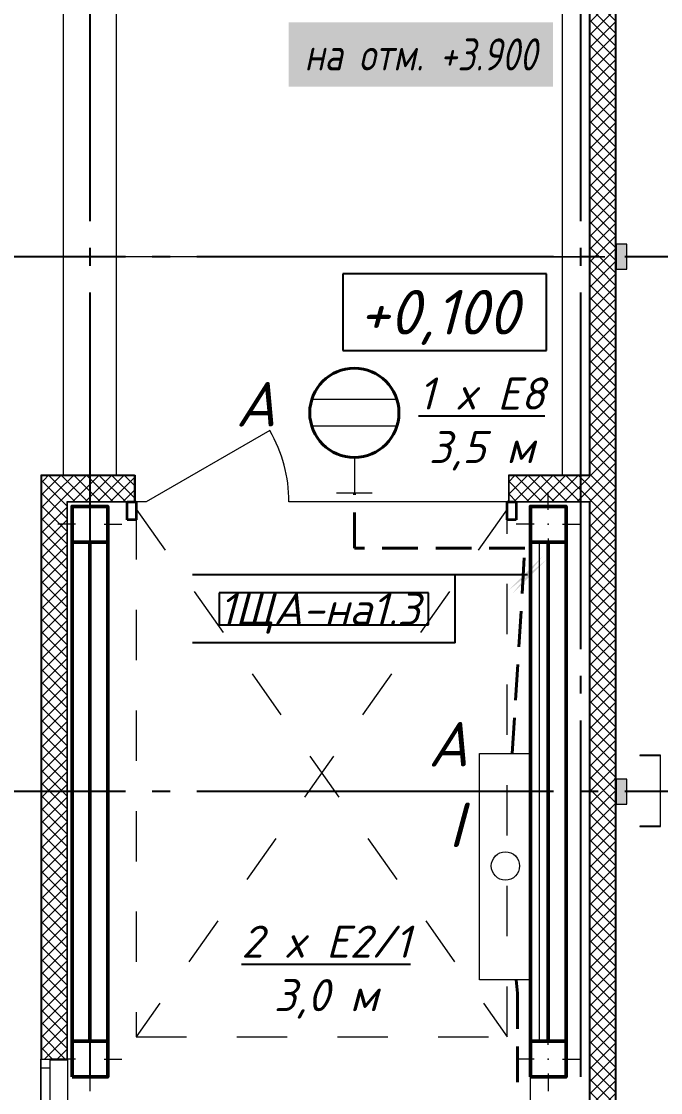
# Model space of a CAD drawing. Header units: millimetres. Extents: x 0 to 1293, y 0 to 420.
# Drawn here: x 60.3 to 96.2, y 262.7 to 322.8 of the extents above; entities that cross this region are included whole.
import ezdxf

# ---------------------------------------------------------------- set-up
doc = ezdxf.new("R2010")
doc.units = ezdxf.units.MM
for name, pattern in [('JIS_02_2.0', [3, 2, -1]), ('ГОСТ 2.303 5', [24, 20, -1.5, 1, -1.5]), ('СПКБ-0000-000-АР#001$0$Штриховая', [564.444447, 282.222223, -282.222223])]:
    doc.linetypes.add(name, pattern=pattern)
for name, color, linetype in [('@000', 7, 'Continuous'), ('Viewport1ForCustomObjects_0', 7, 'Continuous'), ('Viewport2ForCustomObjects_0', 7, 'Continuous'), ('Номер помещения', 7, 'Continuous'), ('СПКБ-0000-000-АР#001$0$Двери ArchiCAD', 7, 'Continuous'), ('СПКБ-0000-000-АР#001$0$Колонны новые', 7, 'Continuous'), ('СПКБ-0000-000-АР#001$0$Перекрытие новые', 7, 'Continuous'), ('СПКБ-0000-000-АР#001$0$Стены', 7, 'Continuous'), ('СПКБ-0000-000-АР#001$0$Фахверк', 7, 'Continuous'), ('Строительные оси', 7, 'Continuous'), ('ЭО_АВАРИЙНОЕ ОСВЕЩЕНИЕ', 7, 'Continuous'), ('ЭО_РАБОЧЕЕ ОСВЕЩЕНИЕ', 7, 'Continuous')]:
    doc.layers.add(name, color=color, linetype=linetype)
for name, color, linetype, lineweight, true_color in [('СПКБ-0000-000-АР#001$0$0_Ном._пера__58', 7, 'Continuous', 50, 0xdf0000), ('СПКБ-0000-000-АР#001$0$Двери ArchiCAD_Ном._пера__23', 7, 'Continuous', 35, 0xff6600), ('СПКБ-0000-000-АР#001$0$Двери ArchiCAD_Ном._пера__3', 7, 'Continuous', 18, 0xff6600), ('СПКБ-0000-000-АР#001$0$Колонны новые_Ном._пера__108', 7, 'Continuous', 13, 0xfd8379), ('СПКБ-0000-000-АР#001$0$Колонны новые_Ном._пера__58', 7, 'Continuous', 50, 0xdf0000), ('СПКБ-0000-000-АР#001$0$Стены_Ном._пера__68', 7, 'Continuous', 20, 0xfd4435), ('СПКБ-0000-000-АР#001$0$Фахверк_Ном._пера__102', 7, 'Continuous', 13, 0xcccccc)]:
    doc.layers.add(name, color=color, linetype=linetype, lineweight=lineweight, true_color=true_color)
for name, color, linetype, lineweight in [('СПКБ-0000-000-АР#001$0$Колонны новые_Ном._пера__20', 1, 'Continuous', 20), ('СПКБ-0000-000-АР#001$0$Линии_Ном._пера__20', 1, 'Continuous', 20), ('СПКБ-0000-000-АР#001$0$Окна ArchiCAD_Ном._пера__6', 5, 'Continuous', 9), ('СПКБ-0000-000-АР#001$0$Перекрытие новые_Ном._пера__2', 8, 'Continuous', 15), ('СПКБ-0000-000-АР#001$0$Стены_Ном._пера__20', 1, 'Continuous', 20), ('СПКБ-0000-000-АР#001$0$Фахверк_Ном._пера__1', 7, 'Continuous', 13)]:
    doc.layers.add(name, color=color, linetype=linetype, lineweight=lineweight)
doc.styles.add('1.8', font='isocpeui.ttf', dxfattribs={"height": 1.8})
doc.styles.add('2.5', font='isocpeui.ttf')
doc.styles.add('CustomTextStyle213', font='isocpeui.ttf', dxfattribs={"height": 1.8})
doc.styles.add('CustomTextStyle43', font='isocpeui.ttf', dxfattribs={"height": 2.5})
pattern_1 = [(45, (0, 0), (-35.35534, 35.35534), []), (135, (0, 0), (35.35534, 35.35534), [])]

# ---------------------------------------------------------------- blocks, each defined once
blk = doc.blocks.new('СПКБ-0000-000-АР#001$0$Перекрытие_14', base_point=(-24406.7, 25286.1))
at = {"layer": 'СПКБ-0000-000-АР#001$0$Перекрытие новые_Ном._пера__2', "color": 8, "linetype": 'Continuous', "lineweight": 15, "flags": 128}
blk.add_lwpolyline([(-24406.7, 25286.1), (17886.7, 25286.1), (17886.7, 19190.9), (18207.5, 19191.7), (18218.1, 15055.7), (18468.1, 15055.7), (18468.1, 13655.7), (18218.1, 13655.7), (18247.5, 3579.8), (17892.7, 3578.9), (17892.7, -2534.3), (-24406.7, -2530.3)], close=True, dxfattribs=at)
blk = doc.blocks.new('СПКБ-0000-000-АР#001$0$Стена_2', base_point=(-24406.7, 25306.1))
at = {"layer": 'СПКБ-0000-000-АР#001$0$Стены_Ном._пера__68', "linetype": 'Continuous', "lineweight": 20, "true_color": 0xfd4435}
for points in [[(-24556.7, 24870.1), (-24556.7, 18955.7), (-24553.7, 18955.7), (-24553.7, 24870.1)], [(-24406.7, 18955.7), (-24406.7, 24870.1), (-24409.7, 24870.1), (-24409.7, 18955.7)], [(-24556.7, 18955.7), (-24556.7, 18815.7), (-24553.7, 18815.7), (-24553.7, 18955.7)], [(-24409.7, 18815.7), (-24406.9, 18815.7), (-24406.9, 18955.7), (-24409.7, 18955.7)], [(-24553.7, 17660.6), (-24553.7, 18815.7), (-24556.7, 18815.7), (-24556.7, 17660.6)], [(-24406.7, 15955.7), (-24406.7, 18815.7), (-24409.7, 18815.7), (-24409.7, 15955.7)], [(-24556.7, 17660.6), (-24556.7, 17657.6), (-24553.7, 17657.6), (-24553.7, 17660.6)], [(-24556.7, 17513.6), (-24556.7, 17510.6), (-24553.7, 17510.6), (-24553.7, 17513.6)], [(-24556.7, 17510.6), (-24556.7, 15955.7), (-24553.7, 15955.7), (-24553.7, 17510.6)], [(-24556.7, 15955.7), (-24556.7, 15815.7), (-24553.7, 15815.7), (-24553.7, 15955.7)], [(-24409.7, 15815.7), (-24406.9, 15815.7), (-24406.9, 15955.7), (-24409.7, 15955.7)], [(-24556.7, 15815.7), (-24556.7, 14035.7), (-24553.7, 14035.7), (-24553.7, 15815.7)], [(-24409.7, 15815.7), (-24409.7, 14035.7), (-24406.7, 14035.7), (-24406.7, 15815.7)]]:
    blk.add_hatch(color=20, dxfattribs=at).paths.add_polyline_path(points)
h = blk.add_hatch(dxfattribs=at)
h.set_pattern_fill('СЕТКА_5X5_ДИАГОНАЛЬНАЯ', color=20, style=0, pattern_type=2)
h.set_pattern_definition(pattern_1)
h.paths.add_polyline_path([(-24409.7, 18955.7), (-24409.7, 24870.1), (-24553.7, 24870.1), (-24553.7, 18955.7)])
h = blk.add_hatch(dxfattribs=at)
h.set_pattern_fill('СЕТКА_5X5_ДИАГОНАЛЬНАЯ', color=20, style=0, pattern_type=2)
h.set_pattern_definition(pattern_1)
h.paths.add_polyline_path([(-24553.7, 18955.7), (-24553.7, 18815.7), (-24409.7, 18815.7), (-24409.7, 18955.7)])
h = blk.add_hatch(dxfattribs=at)
h.set_pattern_fill('СЕТКА_5X5_ДИАГОНАЛЬНАЯ', color=20, style=0, pattern_type=2)
h.set_pattern_definition(pattern_1)
h.paths.add_polyline_path([(-24409.7, 17657.6), (-24409.7, 18815.7), (-24553.7, 18815.7), (-24553.7, 17657.6)])
h = blk.add_hatch(dxfattribs=at)
h.set_pattern_fill('СЕТКА_5X5_ДИАГОНАЛЬНАЯ', color=20, style=0, pattern_type=2)
h.set_pattern_definition(pattern_1)
h.paths.add_polyline_path([(-24556.7, 17657.6), (-24556.7, 17513.6), (-24553.7, 17513.6), (-24553.7, 17657.6)])
h = blk.add_hatch(dxfattribs=at)
h.set_pattern_fill('СЕТКА_5X5_ДИАГОНАЛЬНАЯ', color=20, style=0, pattern_type=2)
h.set_pattern_definition(pattern_1)
h.paths.add_polyline_path([(-24553.7, 17657.6), (-24553.7, 17513.6), (-24409.7, 17513.6), (-24409.7, 17657.6)])
h = blk.add_hatch(dxfattribs=at)
h.set_pattern_fill('СЕТКА_5X5_ДИАГОНАЛЬНАЯ', color=20, style=0, pattern_type=2)
h.set_pattern_definition(pattern_1)
h.paths.add_polyline_path([(-24553.7, 17513.6), (-24553.7, 15955.7), (-24409.7, 15955.7), (-24409.7, 17513.6)])
h = blk.add_hatch(dxfattribs=at)
h.set_pattern_fill('СЕТКА_5X5_ДИАГОНАЛЬНАЯ', color=20, style=0, pattern_type=2)
h.set_pattern_definition(pattern_1)
h.paths.add_polyline_path([(-24553.7, 15955.7), (-24553.7, 15815.7), (-24409.7, 15815.7), (-24409.7, 15955.7)])
h = blk.add_hatch(dxfattribs=at)
h.set_pattern_fill('СЕТКА_5X5_ДИАГОНАЛЬНАЯ', color=20, style=0, pattern_type=2)
h.set_pattern_definition(pattern_1)
h.paths.add_polyline_path([(-24553.7, 14035.7), (-24409.7, 14035.7), (-24409.7, 15815.7), (-24553.7, 15815.7)])
at = {"layer": 'СПКБ-0000-000-АР#001$0$Стены_Ном._пера__68', "color": 20, "linetype": 'Continuous', "lineweight": 20, "true_color": 0xfd4435}
for p, q in [((-24553.7, 24870.1), (-24553.7, 18955.7)), ((-24409.7, 18955.7), (-24409.7, 24870.1)), ((-24553.7, 18955.7), (-24553.7, 18815.7)), ((-24409.7, 18815.7), (-24409.7, 18955.7)), ((-24553.7, 18815.7), (-24553.7, 17657.6)), ((-24409.7, 17657.6), (-24409.7, 18815.7)), ((-24553.7, 17657.6), (-24556.7, 17657.6)), ((-24409.7, 17513.6), (-24409.7, 17657.6)), ((-24556.7, 17513.6), (-24553.7, 17513.6)), ((-24553.7, 17513.6), (-24553.7, 15955.7)), ((-24409.7, 15955.7), (-24409.7, 17513.6)), ((-24553.7, 15955.7), (-24553.7, 15815.7)), ((-24409.7, 15815.7), (-24409.7, 15955.7)), ((-24553.7, 15815.7), (-24553.7, 14035.7)), ((-24409.7, 14035.7), (-24409.7, 15815.7))]:
    blk.add_line(p, q, dxfattribs=at)
at = {"layer": 'СПКБ-0000-000-АР#001$0$Стены_Ном._пера__68', "color": 20, "linetype": 'Continuous', "lineweight": 20, "true_color": 0xfd4435, "flags": 128}
for points in [[(-24556.7, 25456.1), (-24556.7, 17660.6)], [(-24406.7, 18955.7), (-24406.7, 24870.1)], [(-24406.7, 15955.7), (-24406.7, 18815.7)], [(-24556.7, 17510.6), (-24556.7, 14035.7)], [(-24406.7, 14035.7), (-24406.7, 15815.7)]]:
    blk.add_lwpolyline(points, dxfattribs=at)
blk = doc.blocks.new('СПКБ-0000-000-АР#001$0$Горизонтальное Многостворчатое Окно 19')
at = {"layer": 'СПКБ-0000-000-АР#001$0$Окна ArchiCAD_Ном._пера__6', "color": 5, "linetype": 'Continuous', "lineweight": 9}
for p, q in [((-1497, 100), (1497, 100)), ((-1500, 0), (-1450, 0)), ((-1500, -47), (-1500, 0)), ((-1450, 0), (-1450, -50)), ((-1450, 0), (-516.7, 0)), ((-516.7, -50), (-516.7, 0)), ((-516.7, 0), (-491.7, 0)), ((-491.7, 0), (-466.7, 0)), ((-466.7, 0), (-466.7, -50)), ((-466.7, 0), (466.7, 0)), ((466.7, -50), (466.7, 0)), ((466.7, 0), (491.7, 0)), ((491.7, 0), (516.7, 0)), ((516.7, 0), (516.7, -50)), ((516.7, 0), (1450, 0)), ((1450, -50), (1450, 0)), ((1450, 0), (1500, 0)), ((1500, -47), (1500, 0)), ((-1500, -50), (-1500, -47)), ((-1500, -50), (1500, -50)), ((-1450, -50), (-1500, -50)), ((-516.7, -50), (-1450, -50)), ((-491.7, -50), (-516.7, -50)), ((-466.7, -50), (-491.7, -50)), ((466.7, -50), (-466.7, -50)), ((491.7, -50), (466.7, -50)), ((516.7, -50), (491.7, -50)), ((1450, -50), (516.7, -50)), ((1500, -50), (1450, -50)), ((1500, -50), (1500, -47))]:
    blk.add_line(p, q, dxfattribs=at)
blk = doc.blocks.new('СПКБ-0000-000-АР#001$0$Стена_48', base_point=(-27481.9, 5245))
at = {"layer": 'СПКБ-0000-000-АР#001$0$Стены_Ном._пера__68', "linetype": 'Continuous', "lineweight": 20, "true_color": 0xfd4435}
for points in [[(-27631.9, 17660.6), (-27631.9, 14385.6), (-27628.9, 14385.6), (-27628.9, 17657.6)], [(-27484.9, 14385.6), (-27481.9, 14385.6), (-27481.9, 17510.6), (-27484.9, 17513.6)], [(-27481.9, 14382.6), (-27481.9, 14385.6), (-27484.9, 14385.6), (-27581.9, 14385.6), (-27581.9, 14382.6)]]:
    blk.add_hatch(color=20, dxfattribs=at).paths.add_polyline_path(points)
h = blk.add_hatch(dxfattribs=at)
h.set_pattern_fill('СЕТКА_5X5_ДИАГОНАЛЬНАЯ', color=20, style=0, pattern_type=2)
h.set_pattern_definition(pattern_1)
h.paths.add_polyline_path([(-27628.9, 14385.6), (-27581.9, 14385.6), (-27484.9, 14385.6), (-27484.9, 17513.6), (-27628.9, 17657.6)])
at = {"layer": 'СПКБ-0000-000-АР#001$0$Стены_Ном._пера__68', "color": 20, "linetype": 'Continuous', "lineweight": 20, "true_color": 0xfd4435}
for p, q in [((-27628.9, 17657.6), (-27628.9, 14385.6)), ((-27484.9, 14385.6), (-27484.9, 17513.6)), ((-27631.9, 14385.6), (-27628.9, 14385.6)), ((-27628.9, 14385.6), (-27581.9, 14385.6)), ((-27581.9, 14385.6), (-27581.9, 14382.6)), ((-27484.9, 14385.6), (-27581.9, 14385.6)), ((-27581.9, 14382.6), (-27481.9, 14382.6)), ((-27481.9, 14385.6), (-27481.9, 14382.6))]:
    blk.add_line(p, q, dxfattribs=at)
at = {"layer": 'СПКБ-0000-000-АР#001$0$Стены_Ном._пера__68', "color": 20, "linetype": 'Continuous', "lineweight": 20, "true_color": 0xfd4435, "flags": 128}
for points in [[(-27631.9, 17660.6), (-27631.9, 14385.6)], [(-27481.9, 14385.6), (-27481.9, 17510.6)]]:
    blk.add_lwpolyline(points, dxfattribs=at)
at = {"layer": 'СПКБ-0000-000-АР#001$0$Окна ArchiCAD_Ном._пера__6', "color": 5, "linetype": 'Continuous', "lineweight": 9, "zscale": 1000, "rotation": 270}
blk.add_blockref('СПКБ-0000-000-АР#001$0$Горизонтальное Многостворчатое Окно 19', (-27581.9, 12885.6), dxfattribs=at)
blk = doc.blocks.new('СПКБ-0000-000-АР#001$0$Ворота Гаражные Подъемные 19')
at = {"layer": 'СПКБ-0000-000-АР#001$0$Двери ArchiCAD_Ном._пера__23', "color": 30, "linetype": 'Continuous', "lineweight": 35, "true_color": 0xff6600}
for p, q in [((-1090, 150), (-1090, 250)), ((-1090, 250), (-1040, 250)), ((-1040, 250), (-1040, 150)), ((1040, 250), (1090, 250)), ((1040, 150), (1040, 250)), ((1090, 250), (1090, 150)), ((-1040, 150), (-1090, 150)), ((1090, 150), (1040, 150))]:
    blk.add_line(p, q, dxfattribs=at)
at = {"layer": 'СПКБ-0000-000-АР#001$0$Двери ArchiCAD_Ном._пера__3', "color": 30, "linetype": 'СПКБ-0000-000-АР#001$0$Штриховая', "lineweight": 18, "true_color": 0xff6600}
for p, q in [((1040, 3150), (-1040, 3150)), ((-1040, 3150), (-1040, 190)), ((-1040, 190), (1040, 3150)), ((1040, 190), (-1040, 3150)), ((1040, 190), (1040, 3150))]:
    blk.add_line(p, q, dxfattribs=at)
at = {"layer": 'СПКБ-0000-000-АР#001$0$Двери ArchiCAD_Ном._пера__3', "color": 30, "linetype": 'Continuous', "lineweight": 18, "true_color": 0xff6600}
for p, q in [((-1040, 150), (183.8, 150)), ((291, -250), (983.8, 150)), ((983.8, 150), (1040, 150))]:
    blk.add_line(p, q, dxfattribs=at)
blk.add_arc((983.8, 150), 800, 180, 210, dxfattribs=at)
blk = doc.blocks.new('СПКБ-0000-000-АР#001$0$Стена_49', base_point=(-27481.9, 17510.6))
at = {"layer": 'СПКБ-0000-000-АР#001$0$Стены_Ном._пера__68', "linetype": 'Continuous', "lineweight": 20, "true_color": 0xfd4435}
for points in [[(-27631.9, 17660.6), (-27628.9, 17657.6), (-27107, 17657.6), (-27107, 17660.6)], [(-27107, 17510.6), (-27104, 17510.6), (-27104, 17660.6), (-27107, 17660.6), (-27107, 17513.6)], [(-25010, 17510.6), (-25007, 17510.6), (-25007, 17513.6), (-25007, 17660.6), (-25010, 17660.6)], [(-24556.7, 17660.6), (-25007, 17660.6), (-25007, 17657.6), (-24556.7, 17657.6)], [(-27484.9, 17513.6), (-27481.9, 17510.6), (-27107, 17510.6), (-27107, 17513.6)], [(-24556.7, 17513.6), (-25007, 17513.6), (-25007, 17510.6), (-24556.7, 17510.6)]]:
    blk.add_hatch(color=20, dxfattribs=at).paths.add_polyline_path(points)
h = blk.add_hatch(dxfattribs=at)
h.set_pattern_fill('СЕТКА_5X5_ДИАГОНАЛЬНАЯ', color=20, style=0, pattern_type=2)
h.set_pattern_definition(pattern_1)
h.paths.add_polyline_path([(-27628.9, 17657.6), (-27484.9, 17513.6), (-27107, 17513.6), (-27107, 17657.6)])
h = blk.add_hatch(dxfattribs=at)
h.set_pattern_fill('СЕТКА_5X5_ДИАГОНАЛЬНАЯ', color=20, style=0, pattern_type=2)
h.set_pattern_definition(pattern_1)
h.paths.add_polyline_path([(-25007, 17657.6), (-25007, 17513.6), (-24556.7, 17513.6), (-24556.7, 17657.6)])
at = {"layer": 'СПКБ-0000-000-АР#001$0$Стены_Ном._пера__68', "color": 20, "linetype": 'Continuous', "lineweight": 20, "true_color": 0xfd4435}
for p, q in [((-27107, 17657.6), (-27628.9, 17657.6)), ((-27107, 17660.6), (-27104, 17660.6)), ((-27107, 17513.6), (-27107, 17660.6)), ((-27104, 17660.6), (-27104, 17510.6)), ((-25010, 17660.6), (-25010, 17510.6)), ((-25007, 17660.6), (-25010, 17660.6)), ((-25007, 17513.6), (-25007, 17660.6)), ((-24556.7, 17657.6), (-25007, 17657.6)), ((-27484.9, 17513.6), (-27107, 17513.6)), ((-27107, 17510.6), (-27104, 17510.6)), ((-25007, 17510.6), (-25010, 17510.6)), ((-25007, 17513.6), (-24556.7, 17513.6))]:
    blk.add_line(p, q, dxfattribs=at)
at = {"layer": 'СПКБ-0000-000-АР#001$0$Стены_Ном._пера__68', "color": 20, "linetype": 'Continuous', "lineweight": 20, "true_color": 0xfd4435, "flags": 128}
for points in [[(-27107, 17660.6), (-27631.9, 17660.6)], [(-24556.7, 17660.6), (-25007, 17660.6)], [(-27481.9, 17510.6), (-27107, 17510.6)], [(-25007, 17510.6), (-24556.7, 17510.6)]]:
    blk.add_lwpolyline(points, dxfattribs=at)
at = {"layer": 'СПКБ-0000-000-АР#001$0$Двери ArchiCAD', "color": 21, "linetype": 'Continuous', "lineweight": 18, "true_color": 0xff9955, "zscale": 1000, "rotation": 180}
blk.add_blockref('СПКБ-0000-000-АР#001$0$Ворота Гаражные Подъемные 19', (-26057, 17660.6), dxfattribs=at)
blk = doc.blocks.new('СПКБ-0000-000-АР#001$0$Колонна_80', base_point=(-24213.9, 15690.3))
at = {"layer": 'СПКБ-0000-000-АР#001$0$Колонны новые_Ном._пера__108', "linetype": 'Continuous', "lineweight": 13, "true_color": 0xfd8379}
h = blk.add_hatch(dxfattribs=at)
h.set_pattern_fill('СТАЛЬ', color=11, style=0, pattern_type=2)
h.set_pattern_definition([(45, (0, 0), (-159.099, 159.099), []), (45, (-53.03, 53.03), (-159.099, 159.099), [])])
h.paths.add_polyline_path([(-24272.8, 16090.3), (-24272.8, 16088.3), (-24159.8, 16088.3), (-24159.8, 15692.3), (-24272.8, 15692.3), (-24272.8, 15690.3), (-24159.8, 15690.3), (-24157.8, 15690.3), (-24157.8, 15692.3), (-24157.8, 16088.3), (-24157.8, 16090.3), (-24159.8, 16090.3)])
at = {"layer": 'СПКБ-0000-000-АР#001$0$Колонны новые_Ном._пера__20', "color": 1, "linetype": 'Continuous', "lineweight": 20}
for p, q in [((-24272.8, 16090.3), (-24272.8, 16088.3)), ((-24159.8, 16090.3), (-24272.8, 16090.3)), ((-24272.8, 16088.3), (-24159.8, 16088.3)), ((-24157.8, 16090.3), (-24159.8, 16090.3)), ((-24159.8, 16088.3), (-24159.8, 15692.3)), ((-24157.8, 16088.3), (-24157.8, 16090.3)), ((-24157.8, 15692.3), (-24157.8, 16088.3)), ((-24159.8, 15692.3), (-24272.8, 15692.3)), ((-24272.8, 15692.3), (-24272.8, 15690.3)), ((-24272.8, 15690.3), (-24159.8, 15690.3)), ((-24159.8, 15690.3), (-24157.8, 15690.3)), ((-24157.8, 15690.3), (-24157.8, 15692.3))]:
    blk.add_line(p, q, dxfattribs=at)
blk = doc.blocks.new('СПКБ-0000-000-АР#001$0$Колонна_119', base_point=(-27356.9, 17385.6))
at = {"layer": 'СПКБ-0000-000-АР#001$0$Колонны новые_Ном._пера__20', "color": 1, "linetype": 'Continuous', "lineweight": 20}
for p, q in [((-27356.9, 17465.6), (-27356.9, 17565.6)), ((-27436.9, 17385.6), (-27536.9, 17385.6)), ((-27276.9, 17385.6), (-27176.9, 17385.6)), ((-27356.9, 17305.6), (-27356.9, 17205.6))]:
    blk.add_line(p, q, dxfattribs=at)
blk.add_point((-27356.9, 17385.6), dxfattribs=at)
at = {"layer": 'СПКБ-0000-000-АР#001$0$Колонны новые_Ном._пера__58', "color": 12, "linetype": 'Continuous', "lineweight": 50, "true_color": 0xdf0000, "flags": 128}
blk.add_lwpolyline([(-27456.9, 17285.6), (-27256.9, 17285.6), (-27256.9, 17485.6), (-27456.9, 17485.6)], close=True, dxfattribs=at)
blk = doc.blocks.new('СПКБ-0000-000-АР#001$0$Колонна_120', base_point=(-27356.9, 14385.6))
at = {"layer": 'СПКБ-0000-000-АР#001$0$Колонны новые_Ном._пера__20', "color": 1, "linetype": 'Continuous', "lineweight": 20}
for p, q in [((-27356.9, 14465.6), (-27356.9, 14565.6)), ((-27436.9, 14385.6), (-27536.9, 14385.6)), ((-27276.9, 14385.6), (-27176.9, 14385.6)), ((-27356.9, 14305.6), (-27356.9, 14205.6))]:
    blk.add_line(p, q, dxfattribs=at)
blk.add_point((-27356.9, 14385.6), dxfattribs=at)
at = {"layer": 'СПКБ-0000-000-АР#001$0$Колонны новые_Ном._пера__58', "color": 12, "linetype": 'Continuous', "lineweight": 50, "true_color": 0xdf0000, "flags": 128}
blk.add_lwpolyline([(-27456.9, 14285.6), (-27256.9, 14285.6), (-27256.9, 14485.6), (-27456.9, 14485.6)], close=True, dxfattribs=at)
blk = doc.blocks.new('СПКБ-0000-000-АР#001$0$Колонна_124', base_point=(-24786.9, 17385.6))
at = {"layer": 'СПКБ-0000-000-АР#001$0$Колонны новые_Ном._пера__20', "color": 1, "linetype": 'Continuous', "lineweight": 20}
for p, q in [((-24786.9, 17465.6), (-24786.9, 17565.6)), ((-24866.9, 17385.6), (-24966.9, 17385.6)), ((-24706.9, 17385.6), (-24606.9, 17385.6)), ((-24786.9, 17305.6), (-24786.9, 17205.6))]:
    blk.add_line(p, q, dxfattribs=at)
blk.add_point((-24786.9, 17385.6), dxfattribs=at)
at = {"layer": 'СПКБ-0000-000-АР#001$0$Колонны новые_Ном._пера__58', "color": 12, "linetype": 'Continuous', "lineweight": 50, "true_color": 0xdf0000, "flags": 128}
blk.add_lwpolyline([(-24886.9, 17285.6), (-24686.9, 17285.6), (-24686.9, 17485.6), (-24886.9, 17485.6)], close=True, dxfattribs=at)
blk = doc.blocks.new('СПКБ-0000-000-АР#001$0$Колонна_125', base_point=(-24786.9, 14385.6))
at = {"layer": 'СПКБ-0000-000-АР#001$0$Колонны новые_Ном._пера__20', "color": 1, "linetype": 'Continuous', "lineweight": 20}
for p, q in [((-24786.9, 14465.6), (-24786.9, 14565.6)), ((-24866.9, 14385.6), (-24966.9, 14385.6)), ((-24706.9, 14385.6), (-24606.9, 14385.6)), ((-24786.9, 14305.6), (-24786.9, 14205.6))]:
    blk.add_line(p, q, dxfattribs=at)
blk.add_point((-24786.9, 14385.6), dxfattribs=at)
at = {"layer": 'СПКБ-0000-000-АР#001$0$Колонны новые_Ном._пера__58', "color": 12, "linetype": 'Continuous', "lineweight": 50, "true_color": 0xdf0000, "flags": 128}
blk.add_lwpolyline([(-24886.9, 14285.6), (-24686.9, 14285.6), (-24686.9, 14485.6), (-24886.9, 14485.6)], close=True, dxfattribs=at)
blk = doc.blocks.new('СПКБ-0000-000-АР#001$0$Стена_151', base_point=(-27356.9, 17660.6))
at = {"layer": 'СПКБ-0000-000-АР#001$0$Стены_Ном._пера__20', "color": 1, "linetype": 'Continuous', "lineweight": 20, "flags": 128}
for points in [[(-27506.9, 18885.7), (-27506.9, 17660.6)], [(-27206.9, 17660.6), (-27206.9, 18885.7)], [(-27506.9, 17660.6), (-27206.9, 17660.6)]]:
    blk.add_lwpolyline(points, dxfattribs=at)
blk = doc.blocks.new('СПКБ-0000-000-АР#001$0$Стена_152', base_point=(-27356.9, 18885.7))
at = {"layer": 'СПКБ-0000-000-АР#001$0$Стены_Ном._пера__20', "color": 1, "linetype": 'Continuous', "lineweight": 20, "flags": 128}
for points in [[(-27506.9, 25751), (-27506.9, 18885.7)], [(-27206.9, 18885.7), (-27206.9, 25751)]]:
    blk.add_lwpolyline(points, dxfattribs=at)
blk = doc.blocks.new('СПКБ-0000-000-АР#001$0$Колонна_166', base_point=(-24376.9, 18885.7))
at = {"layer": 'СПКБ-0000-000-АР#001$0$Фахверк_Ном._пера__102', "linetype": 'Continuous', "lineweight": 13, "true_color": 0xcccccc}
blk.add_hatch(color=254, dxfattribs=at).paths.add_polyline_path([(-24406.9, 18955.7), (-24406.9, 18815.7), (-24346.9, 18815.7), (-24346.9, 18955.7)])
at = {"layer": 'СПКБ-0000-000-АР#001$0$Фахверк_Ном._пера__1', "color": 7, "linetype": 'Continuous', "lineweight": 13, "flags": 128}
blk.add_lwpolyline([(-24406.9, 18955.7), (-24406.9, 18815.7), (-24346.9, 18815.7), (-24346.9, 18955.7)], close=True, dxfattribs=at)
blk = doc.blocks.new('СПКБ-0000-000-АР#001$0$Колонна_167', base_point=(-24376.9, 15885.7))
at = {"layer": 'СПКБ-0000-000-АР#001$0$Фахверк_Ном._пера__102', "linetype": 'Continuous', "lineweight": 13, "true_color": 0xcccccc}
blk.add_hatch(color=254, dxfattribs=at).paths.add_polyline_path([(-24406.9, 15955.7), (-24406.9, 15815.7), (-24346.9, 15815.7), (-24346.9, 15955.7)])
at = {"layer": 'СПКБ-0000-000-АР#001$0$Фахверк_Ном._пера__1', "color": 7, "linetype": 'Continuous', "lineweight": 13, "flags": 128}
blk.add_lwpolyline([(-24406.9, 15955.7), (-24406.9, 15815.7), (-24346.9, 15815.7), (-24346.9, 15955.7)], close=True, dxfattribs=at)
blk = doc.blocks.new('*E595')
at = {"layer": 'СПКБ-0000-000-АР#001$0$0_Ном._пера__58', "color": 12, "linetype": 'СПКБ-0000-000-АР#001$0$Штриховая', "lineweight": 50, "true_color": 0xdf0000}
for p, q in [((1.75, 223.498), (1.75, 195.498)), ((2.75, 223.498), (2.75, 195.498)), ((3.75, 223.498), (3.75, 195.498)), ((27.45, 223.498), (27.45, 195.498)), ((28.45, 223.498), (28.45, 195.498)), ((29.45, 223.498), (29.45, 195.498))]:
    blk.add_line(p, q, dxfattribs=at)
at = {"layer": 'СПКБ-0000-000-АР#001$0$Линии_Ном._пера__20', "color": 1, "linetype": 'Continuous', "lineweight": 20}
for p, q in [((29.25, 227.248), (29.25, 307)), ((31.611, 239.498), (1.939, 239.498)), ((19.55, 239.497), (31.611, 239.497)), ((27.95, 195.498), (27.95, 223.498)), ((27.45, 191), (27.45, 193.498))]:
    blk.add_line(p, q, dxfattribs=at)
at = {"layer": 'СПКБ-0000-000-АР#001$0$Колонны новые', "color": 12, "lineweight": 50, "true_color": 0xdf0000, "xscale": 0.01, "yscale": 0.01, "zscale": 0.01}
for name, p in [('СПКБ-0000-000-АР#001$0$Колонна_119', (2.75, 224.498)), ('СПКБ-0000-000-АР#001$0$Колонна_124', (28.45, 224.498)), ('СПКБ-0000-000-АР#001$0$Колонна_120', (2.75, 194.498)), ('СПКБ-0000-000-АР#001$0$Колонна_125', (28.45, 194.498))]:
    blk.add_blockref(name, p, dxfattribs=at)
at = {"layer": 'СПКБ-0000-000-АР#001$0$Колонны новые', "color": 1, "lineweight": 20, "xscale": 0.01, "yscale": 0.01, "zscale": 0.01}
blk.add_blockref('СПКБ-0000-000-АР#001$0$Колонна_80', (34.179, 207.546), dxfattribs=at)
at = {"layer": 'СПКБ-0000-000-АР#001$0$Перекрытие новые', "color": 8, "linetype": 'Continuous', "lineweight": 15, "xscale": 0.01, "yscale": 0.01, "zscale": 0.01}
blk.add_blockref('СПКБ-0000-000-АР#001$0$Перекрытие_14', (32.251, 303.504), dxfattribs=at)
at = {"layer": 'СПКБ-0000-000-АР#001$0$Стены', "color": 12, "lineweight": 50, "true_color": 0xdf0000, "xscale": 0.01, "yscale": 0.01, "zscale": 0.01}
for name, p in [('СПКБ-0000-000-АР#001$0$Стена_152', (2.75, 239.5)), ('СПКБ-0000-000-АР#001$0$Стена_151', (2.75, 227.248))]:
    blk.add_blockref(name, p, dxfattribs=at)
at = {"layer": 'СПКБ-0000-000-АР#001$0$Стены', "color": 20, "lineweight": 20, "true_color": 0xfd4435, "xscale": 0.01, "yscale": 0.01, "zscale": 0.01}
for name, p in [('СПКБ-0000-000-АР#001$0$Стена_2', (32.251, 303.704)), ('СПКБ-0000-000-АР#001$0$Стена_49', (1.5, 225.748)), ('СПКБ-0000-000-АР#001$0$Стена_48', (1.5, 103.092))]:
    blk.add_blockref(name, p, dxfattribs=at)
at = {"layer": 'СПКБ-0000-000-АР#001$0$Фахверк', "color": 7, "lineweight": 13, "xscale": 0.01, "yscale": 0.01, "zscale": 0.01}
for name, p in [('СПКБ-0000-000-АР#001$0$Колонна_166', (32.55, 239.5)), ('СПКБ-0000-000-АР#001$0$Колонна_167', (32.55, 209.5))]:
    blk.add_blockref(name, p, dxfattribs=at)
blk = doc.blocks.new('*E596')
at = {"layer": 'Номер помещения', "color": 6, "linetype": 'Continuous'}
for p, q in [((49.792, 247.041), (38.373, 247.041)), ((38.373, 247.041), (38.373, 242.741)), ((49.792, 242.741), (49.792, 247.041)), ((38.373, 242.741), (49.792, 242.741))]:
    blk.add_line(p, q, dxfattribs=at)
at = {"layer": 'Строительные оси', "color": 3, "linetype": 'ГОСТ 2.303 5', "lineweight": 25}
for p, q in [((24.187, 318), (24.187, 14)), ((51.688, 318), (51.688, 14)), ((578.188, 248), (14.188, 248)), ((578.188, 218), (14.188, 218))]:
    blk.add_line(p, q, dxfattribs=at)
at = {"layer": 'ЭО_АВАРИЙНОЕ ОСВЕЩЕНИЕ', "color": 1, "linetype": 'JIS_02_2.0', "lineweight": 40}
for p, q in [((39.015, 231.652), (39.015, 234.748)), ((48.576, 231.652), (39.015, 231.652)), ((47.872, 220.139), (48.576, 231.652)), ((48.087, 207.449), (48.158, 206.699)), ((48.158, 206.699), (48.158, 177.184))]:
    blk.add_line(p, q, dxfattribs=at)
at = {"layer": 'ЭО_АВАРИЙНОЕ ОСВЕЩЕНИЕ', "color": 7, "lineweight": 0}
for p, q in [((46.037, 207.449), (46.037, 220.139)), ((46.037, 220.139), (48.887, 220.139)), ((48.887, 207.449), (46.037, 207.449))]:
    blk.add_line(p, q, dxfattribs=at)
at = {"layer": 'ЭО_АВАРИЙНОЕ ОСВЕЩЕНИЕ', "color": 1, "lineweight": 40}
blk.add_line((48.887, 220.139), (48.887, 207.449), dxfattribs=at)
at = {"layer": 'ЭО_АВАРИЙНОЕ ОСВЕЩЕНИЕ', "color": 7, "lineweight": 0}
for points in [[(41.399, 239.998), (36.63, 239.998)], [(41.399, 238.498), (36.63, 238.498)], [(39.015, 236.748), (39.015, 234.748)], [(40.015, 234.748), (38.015, 234.748)]]:
    blk.add_lwpolyline(points, dxfattribs=at)
at = {"layer": 'ЭО_АВАРИЙНОЕ ОСВЕЩЕНИЕ', "color": 1, "lineweight": 40}
blk.add_circle((39.015, 239.248), 2.5, dxfattribs=at)
at = {"layer": 'ЭО_АВАРИЙНОЕ ОСВЕЩЕНИЕ', "color": 7, "lineweight": 0}
blk.add_circle((47.486, 213.831), 0.793, dxfattribs=at)
at = {"layer": 'Номер помещения', "color": 7, "linetype": 'Continuous', "style": 'CustomTextStyle43'}
blk.add_text('+0,100', height=2.5, dxfattribs=at).set_placement((39.273, 243.641))
blk = doc.blocks.new('CustomObjectsInViewport1_0')
at = {"layer": 'ЭО_АВАРИЙНОЕ ОСВЕЩЕНИЕ'}
for p, q in [((84.675, 291.74), (69.935, 291.74)), ((88.726, 291.74), (84.675, 291.74)), ((84.675, 287.94), (84.675, 291.74)), ((84.675, 287.94), (69.935, 287.94))]:
    blk.add_line(p, q, dxfattribs=at)
at = {"layer": 'ЭО_АВАРИЙНОЕ ОСВЕЩЕНИЕ', "color": 7, "true_color": 0xffffff}
for p, q in [((83.175, 290.74), (71.435, 290.74)), ((71.435, 290.74), (71.435, 288.94)), ((83.175, 288.94), (83.175, 290.74)), ((71.435, 288.94), (83.175, 288.94)), ((71.435, 288.94), (71.435, 288.94))]:
    blk.add_line(p, q, dxfattribs=at)
at = {"layer": 'ЭО_АВАРИЙНОЕ ОСВЕЩЕНИЕ'}
blk.add_solid([(87.832, 290.634), (89.832, 292.634), (89.62, 292.846), (87.62, 290.846)], dxfattribs=at)
at = {"layer": 'ЭО_АВАРИЙНОЕ ОСВЕЩЕНИЕ', "style": 'CustomTextStyle213'}
blk.add_text('1ЩА-на1.3', height=1.8, dxfattribs=at).set_placement((71.435, 288.94))

msp = doc.modelspace()

# ---------------------------------------------------------------- block references
at = {"layer": '@000', "color": 1, "linetype": 'JIS_02_2.0', "lineweight": 40}
msp.add_blockref('*E595', (61.438, 70.086), dxfattribs=at)
at = {"layer": 'Viewport1ForCustomObjects_0'}
msp.add_blockref('CustomObjectsInViewport1_0', (0, 0), dxfattribs=at)
at = {"layer": 'Viewport2ForCustomObjects_0'}
msp.add_blockref('*E596', (40, 61.586), dxfattribs=at)

# ---------------------------------------------------------------- texts
at = {"layer": 'ЭО_АВАРИЙНОЕ ОСВЕЩЕНИЕ', "attachment_point": 5}
for s, insert, char_height, style in [('{\\L1 x Е8\\P}3,5 м', (86.155, 300.206), 1.8, '1.8'), ('I', (84.708, 277.727), 2.5, '2.5'), ('{\\L2 x Е2/1\\P}3,0 м', (77.425, 269.464), 1.8, '1.8')]:
    msp.add_mtext(s, dxfattribs=dict(at, insert=insert, char_height=char_height, style=style))
at = {"layer": 'ЭО_АВАРИЙНОЕ ОСВЕЩЕНИЕ', "color": 1, "char_height": 2.5, "attachment_point": 5, "style": '2.5'}
for insert in [(73.492, 301.315), (84.282, 282.247)]:
    msp.add_mtext('А', dxfattribs=dict(at, insert=insert))
at = {"layer": 'ЭО_РАБОЧЕЕ ОСВЕЩЕНИЕ', "insert": (89.259, 321.836), "char_height": 1.8, "attachment_point": 3, "style": '1.8', "bg_fill": 1, "box_fill_scale": 1.5, "bg_fill_color": 7, "bg_fill_true_color": 16777215, "bg_fill_transparency": 0}
msp.add_mtext('{\\W0.8;на отм. +3.900}', dxfattribs=at)

doc.saveas('drawing.dxf')
